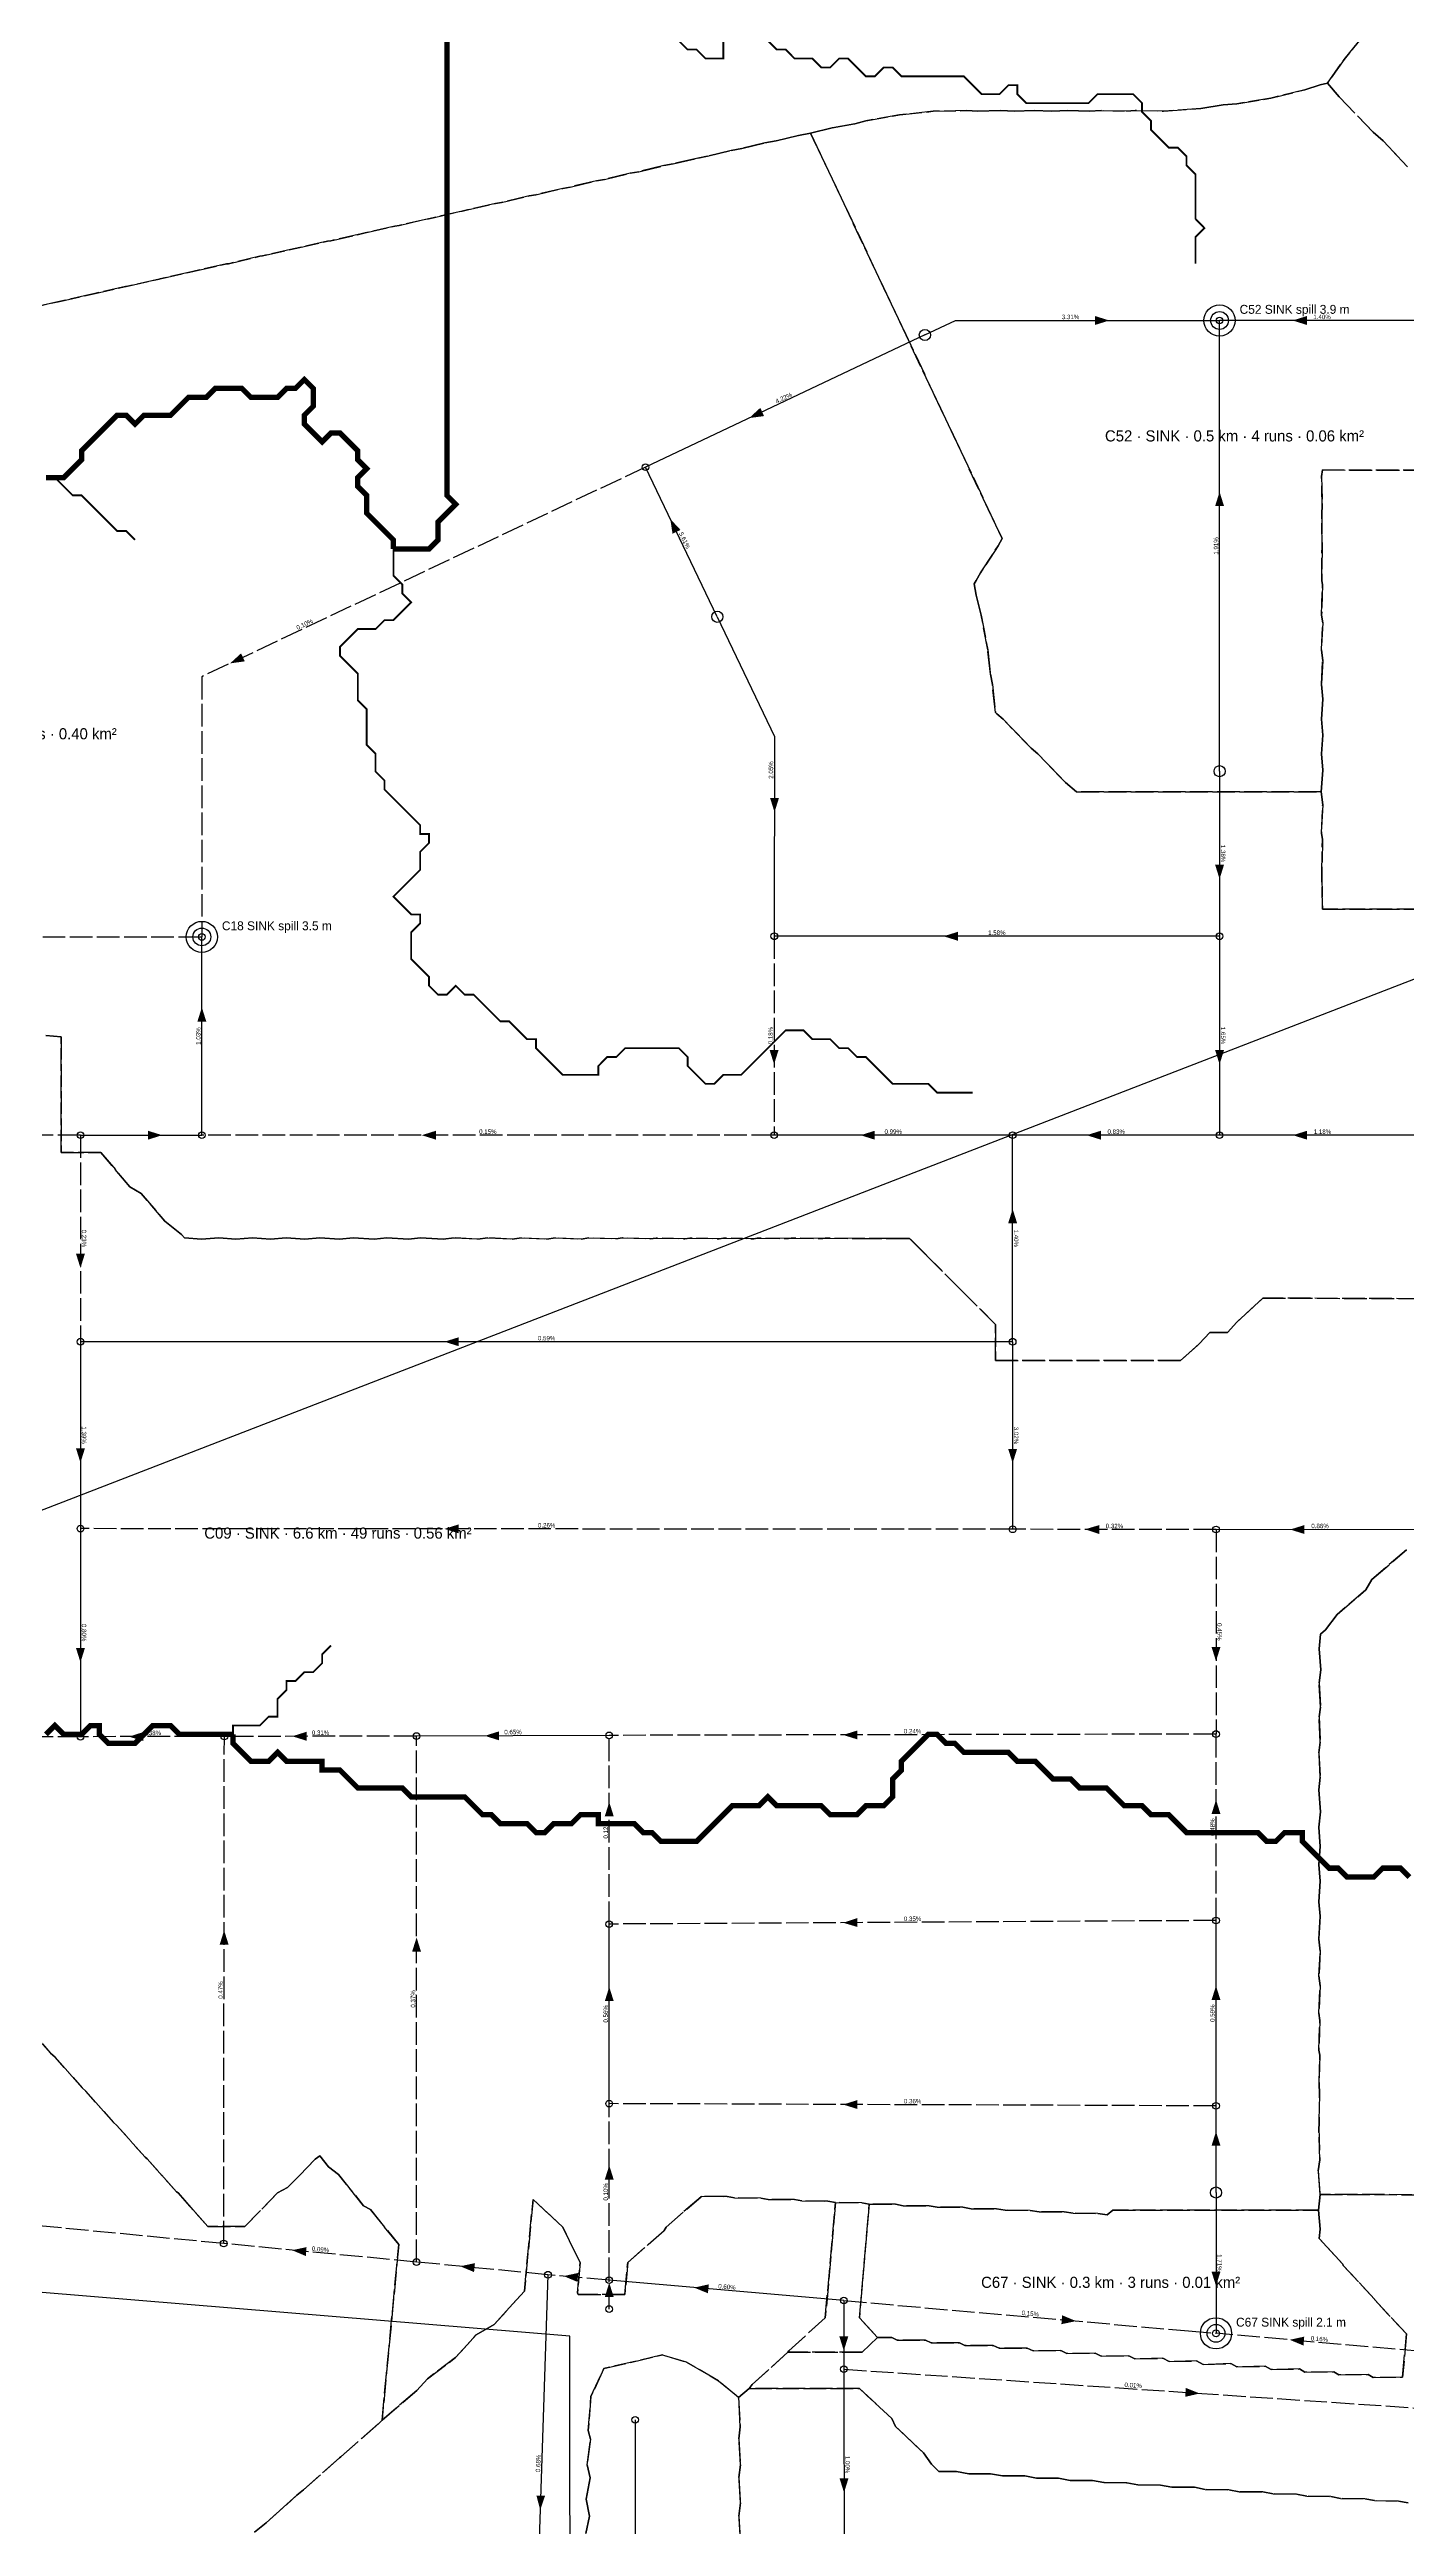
# Model space of a CAD drawing. Header units: metres. Extents: x 442821 to 452274, y 2561971 to 2571293.
# Drawn here: x 443661 to 444270, y 2564896 to 2566008 of the extents above; entities that cross this region are included whole.
import ezdxf
from ezdxf.enums import TextEntityAlignment as Align

# ---------------------------------------------------------------- set-up
doc = ezdxf.new("R2010")
doc.units = ezdxf.units.M
doc.header["$LTSCALE"] = 8
doc.linetypes.add('DASHED', pattern=[1.524, 1.27, -0.254])
for name, color, linetype in [('A_ARROWS', 7, 'Continuous'), ('A_BUILT_2006', 252, 'Continuous'), ('A_CATCH_LABEL', 7, 'Continuous'), ('A_CATCHMENTS', 7, 'Continuous'), ('A_GRADIENT', 8, 'Continuous'), ('A_JUNCTIONS', 8, 'Continuous'), ('A_OUTLET_LABEL', 7, 'Continuous'), ('A_OUTLETS', 7, 'Continuous'), ('A_RUNS', 7, 'Continuous'), ('A_STREAMS', 5, 'Continuous')]:
    doc.layers.add(name, color=color, linetype=linetype)

msp = doc.modelspace()

# ---------------------------------------------------------------- linework, layer by layer
at = {"layer": 'A_ARROWS', "color": 2}
for points in [[(444136.4, 2565886.4), (444130, 2565884.4), (444130, 2565888.4)], [(444218.7, 2565886.4), (444225.1, 2565888.4), (444225.1, 2565884.4)], [(444185.9, 2565809.5), (444187.9, 2565803.1), (444183.9, 2565803.1)], [(443674.5, 2565461.1), (443672.5, 2565467.5), (443676.5, 2565467.5)], [(443837.9, 2565428), (443844.3, 2565430), (443844.3, 2565426)], [(443674.5, 2565373.7), (443672.5, 2565380.1), (443676.5, 2565380.1)], [(444093, 2565373.5), (444091, 2565379.9), (444095, 2565379.9)], [(443837.9, 2565344), (443844.3, 2565346), (443844.3, 2565342)], [(444125.5, 2565343.8), (444131.9, 2565345.7), (444131.9, 2565341.7)], [(444217.6, 2565343.7), (444224, 2565345.7), (444224, 2565341.7)], [(443674.5, 2565284.1), (443672.5, 2565290.5), (443676.5, 2565290.5)], [(444184.3, 2565284.6), (444182.3, 2565291), (444186.3, 2565291)], [(443696.3, 2565250.7), (443702.7, 2565252.8), (443702.7, 2565248.8)], [(443769.6, 2565250.9), (443776, 2565252.9), (443776, 2565248.9)], [(443856, 2565251.1), (443862.4, 2565253.1), (443862.4, 2565249.1)], [(444016.9, 2565251.5), (444023.3, 2565253.5), (444023.3, 2565249.5)], [(443911.9, 2565221.4), (443913.9, 2565215), (443909.9, 2565215)], [(444184.3, 2565222.4), (444186.3, 2565216), (444182.3, 2565216)], [(444016.9, 2565167.2), (444023.3, 2565169.3), (444023.3, 2565165.3)], [(443739, 2565163.8), (443741, 2565157.4), (443737, 2565157.4)], [(443825.4, 2565160.6), (443827.4, 2565154.2), (443823.4, 2565154.2)], [(443911.9, 2565138.4), (443913.9, 2565132), (443909.9, 2565132)], [(444184.3, 2565138.9), (444186.3, 2565132.5), (444182.3, 2565132.5)], [(444016.9, 2565085.6), (444023.3, 2565087.6), (444023.3, 2565083.6)], [(444184.3, 2565073.5), (444186.3, 2565067.1), (444182.3, 2565067.1)], [(443911.9, 2565058.3), (443913.9, 2565051.9), (443909.9, 2565051.9)], [(443845, 2565013), (443851.6, 2565014.4), (443851.2, 2565010.4)]]:
    msp.add_solid(points, dxfattribs=at)
at = {"layer": 'A_ARROWS', "color": 1}
for points in [[(443974.7, 2565842.6), (443979.7, 2565847.2), (443981.4, 2565843.5)], [(443939.3, 2565797.3), (443943.9, 2565792.4), (443940.3, 2565790.7)], [(443741.7, 2565732.5), (443746.6, 2565737), (443748.3, 2565733.4)], [(443986.1, 2565665.7), (443984.1, 2565672.1), (443988.1, 2565672.1)], [(444185.9, 2565635.7), (444183.9, 2565642.1), (444187.9, 2565642.1)], [(444062, 2565610), (444068.4, 2565612), (444068.4, 2565608)], [(443729, 2565578.1), (443731, 2565571.7), (443727, 2565571.7)], [(443985.9, 2565552.5), (443983.9, 2565558.9), (443987.9, 2565558.9)], [(444185.9, 2565552.5), (444183.9, 2565558.9), (444187.9, 2565558.9)], [(443711.2, 2565520.7), (443704.8, 2565518.7), (443704.8, 2565522.7)], [(443827.7, 2565520.7), (443834.1, 2565522.7), (443834.1, 2565518.7)], [(444024.7, 2565520.7), (444031.1, 2565522.7), (444031.1, 2565518.7)], [(444126.2, 2565520.7), (444132.6, 2565522.7), (444132.6, 2565518.7)], [(444218.8, 2565520.7), (444225.2, 2565522.7), (444225.2, 2565518.7)], [(444093, 2565487.6), (444095, 2565481.2), (444091, 2565481.2)], [(443769.5, 2565020.2), (443776, 2565021.6), (443775.7, 2565017.6)], [(444017.2, 2564975.1), (444015.2, 2564981.5), (444019.2, 2564981.5)], [(444017.3, 2564911.4), (444015.3, 2564917.8), (444019.3, 2564917.8)]]:
    msp.add_solid(points, dxfattribs=at)
at = {"layer": 'A_ARROWS', "color": 3}
for points in [[(443891.4, 2565008.6), (443898, 2565010), (443897.6, 2565006)], [(443911.9, 2565005.6), (443913.9, 2564999.2), (443909.9, 2564999.2)], [(443950, 2565003.4), (443956.6, 2565004.9), (443956.2, 2565000.9)], [(444184.3, 2565004.2), (444182.3, 2565010.6), (444186.3, 2565010.6)], [(444121.5, 2564988.4), (444114.9, 2564987), (444115.2, 2564991)], [(444217.4, 2564980), (444223.9, 2564981.4), (444223.6, 2564977.4)], [(443880.9, 2564903.6), (443879.2, 2564910.1), (443883.1, 2564910)]]:
    msp.add_solid(points, dxfattribs=at)
at = {"layer": 'A_ARROWS', "color": 4}
msp.add_solid([(444177, 2564955.9), (444170.5, 2564954.4), (444170.7, 2564958.4)], dxfattribs=at)
at = {"layer": 'A_BUILT_2006', "color": 252}
msp.add_lwpolyline([(444422.4, 2563343.7), (444425.8, 2563359.7), (444354.3, 2563402.3), (444079.1, 2562950.6), (443944.5, 2563054.6), (443895.5, 2563534.9), (443894.2, 2564981.6), (443353.4, 2565026.3), (443356.8, 2565236.3), (445139.7, 2565926.1), (445353.1, 2566067)], dxfattribs=at)
at = {"layer": 'A_CATCHMENTS', "color": 3, "linetype": 'DASHED'}
for points in [[(444251.9, 2566015.9), (444241.8, 2566003.6), (444234.4, 2565993), (444231, 2565992.2), (444224.2, 2565990), (444208.9, 2565986.2), (444193.6, 2565983.7), (444187.5, 2565983.2), (444177.5, 2565981.6), (444160.8, 2565980.4), (444148, 2565980.6), (444144.1, 2565980.3), (444132.9, 2565980.6), (444127.4, 2565980.3), (444117.8, 2565980.6), (444110.6, 2565980.3), (444102.6, 2565980.6), (444093.9, 2565980.3), (444087.5, 2565980.6), (444077.2, 2565980.3), (444072.4, 2565980.6), (444057.3, 2565980.3), (444042.2, 2565978.7), (444027.1, 2565976), (444022.1, 2565974.7), (444012, 2565972.9), (444002.3, 2565970.5), (443996.9, 2565969.5), (443986.8, 2565967), (443981.8, 2565966.1), (443971.4, 2565963.6), (443966.7, 2565962.7), (443956, 2565960.1), (443951.6, 2565959.3), (443940.6, 2565956.7), (443936.4, 2565955.9), (443925.2, 2565953.2), (443921.3, 2565952.5), (443909.8, 2565949.7), (443906.2, 2565949.1), (443894.3, 2565946.3), (443891.1, 2565945.7), (443878.9, 2565942.8), (443876, 2565942.3), (443863.6, 2565939.4), (443860.9, 2565938.9), (443848.2, 2565936), (443845.8, 2565935.5), (443832.9, 2565932.5), (443830.7, 2565932.1), (443817.6, 2565929.1), (443815.6, 2565928.7), (443802.3, 2565925.7), (443800.5, 2565925.3), (443786.9, 2565922.2), (443785.4, 2565922), (443771.6, 2565918.8), (443770.2, 2565918.6), (443756.3, 2565915.4), (443755.1, 2565915.2), (443741, 2565911.9), (443740, 2565911.8), (443725.6, 2565908.5), (443724.9, 2565908.4), (443710.3, 2565905.1), (443709.8, 2565905), (443695, 2565901.6), (443694.7, 2565901.6), (443679.7, 2565898.2), (443679.6, 2565898.2), (443664.5, 2565894.8), (443664.3, 2565894.8), (443649.4, 2565891.4)], [(444324.4, 2565622.3), (444232.1, 2565622.1), (444231.8, 2565637.7), (444231.8, 2565637.8), (444232.1, 2565653.4), (444231.6, 2565656.3), (444232.2, 2565669), (444231.5, 2565674.8), (444231.5, 2565674.8), (444232.2, 2565684.6), (444231.6, 2565691.9), (444232.2, 2565700.2), (444231.6, 2565707.4), (444232.3, 2565716.5), (444231.6, 2565723), (444232.2, 2565733.6), (444231.6, 2565738.5), (444232.2, 2565750.7), (444231.7, 2565754.1), (444232.1, 2565767.8), (444231.8, 2565769.7), (444231.9, 2565784.9), (444231.9, 2565785.2), (444231.8, 2565800.8), (444232, 2565802.1), (444231.7, 2565816.4), (444232.1, 2565819.3), (444302.8, 2565819.1)], [(444284.4, 2565045.1), (444231, 2565045.2), (444230.2, 2565055.9), (444230.9, 2565060.8), (444230.4, 2565075.3), (444230.6, 2565076.4), (444230.8, 2565092.1), (444230.6, 2565093.4), (444230.9, 2565107.7), (444230.5, 2565110), (444230.9, 2565123.3), (444230.5, 2565126.6), (444231, 2565138.9), (444230.5, 2565143.3), (444231.1, 2565154.5), (444230.4, 2565159.9), (444231.1, 2565170.2), (444230.4, 2565176.6), (444231.1, 2565185.8), (444230.4, 2565193.3), (444231.1, 2565201.4), (444230.5, 2565210.1), (444231.2, 2565217), (444230.5, 2565226.8), (444231.1, 2565232.6), (444230.5, 2565243.5), (444231.1, 2565248.3), (444230.6, 2565259.6), (444231.2, 2565263.9), (444230.6, 2565274.9), (444231.3, 2565280.7), (444230.6, 2565290.2), (444231.2, 2565296.8), (444233.4, 2565298.7), (444238.7, 2565305.6), (444251.6, 2565316.7), (444254.3, 2565321.2), (444269.8, 2565334.6)], [(443752.6, 2564893.6), (443757.9, 2564897.8), (443771.7, 2564910.3), (443774.7, 2564912.7), (443790.8, 2564927), (443791.4, 2564927.5), (443808.4, 2564942.4), (443809.9, 2564943.9), (443825.5, 2564957.2), (443830.3, 2564962.5), (443842.9, 2564972), (443852.1, 2564982.2), (443860.3, 2564986.9), (443873.8, 2565001.8), (443877.7, 2565043), (443891, 2565030.6), (443898.8, 2565014.7), (443897.6, 2565001.1), (443897.9, 2565000.3), (443918.9, 2565000.3), (443920.2, 2565014.7), (443936.6, 2565029.1), (443937.5, 2565030.6), (443953.1, 2565044.2), (443953.2, 2565044.4), (443964.8, 2565044.3), (443968.2, 2565043.7), (443979.9, 2565043.6), (443983.3, 2565043), (443995, 2565042.9), (443998.4, 2565042.3), (444010.1, 2565042.2), (444013.5, 2565041.6), (444008.9, 2564989.9), (443992.5, 2564975), (443992.1, 2564974.4), (443976, 2564959.9), (443974.7, 2564958.1), (443970, 2564954.1), (443961, 2564961.6), (443946.6, 2564969.9), (443935.8, 2564973.2), (443909.5, 2564967.1), (443903.7, 2564954.6), (443902.4, 2564939.3), (443903.5, 2564935.4), (443902, 2564923.9), (443903.3, 2564918.1), (443901.6, 2564908.5), (443903.1, 2564900.8), (443901.4, 2564893.1)]]:
    msp.add_lwpolyline(points, dxfattribs=at)
at = {"layer": 'A_CATCHMENTS', "color": 1, "linetype": 'DASHED'}
for points in [[(444270.2, 2565955.4), (444259.4, 2565967), (444254.9, 2565970.9), (444239.6, 2565986.8), (444234.4, 2565993), (444241.8, 2566003.6), (444251.9, 2566015.9)], [(443649.4, 2565891.4), (443664.3, 2565894.8), (443664.5, 2565894.8), (443679.6, 2565898.2), (443679.7, 2565898.2), (443694.7, 2565901.6), (443695, 2565901.6), (443709.8, 2565905), (443710.3, 2565905.1), (443724.9, 2565908.4), (443725.6, 2565908.5), (443740, 2565911.8), (443741, 2565911.9), (443755.1, 2565915.2), (443756.3, 2565915.4), (443770.2, 2565918.6), (443771.6, 2565918.8), (443785.4, 2565922), (443786.9, 2565922.2), (443800.5, 2565925.3), (443802.3, 2565925.7), (443815.6, 2565928.7), (443817.6, 2565929.1), (443830.7, 2565932.1), (443832.9, 2565932.5), (443845.8, 2565935.5), (443848.2, 2565936), (443860.9, 2565938.9), (443863.6, 2565939.4), (443876, 2565942.3), (443878.9, 2565942.8), (443891.1, 2565945.7), (443894.3, 2565946.3), (443906.2, 2565949.1), (443909.8, 2565949.7), (443921.3, 2565952.5), (443925.2, 2565953.2), (443936.4, 2565955.9), (443940.6, 2565956.7), (443951.6, 2565959.3), (443956, 2565960.1), (443966.7, 2565962.7), (443971.4, 2565963.6), (443981.8, 2565966.1), (443986.8, 2565967), (443996.9, 2565969.5), (444002.3, 2565970.5), (444088.3, 2565788.5), (444086.5, 2565785.2), (444078.5, 2565773.1), (444076.6, 2565769.7), (444075.7, 2565768.2), (444076.6, 2565763.1), (444078.9, 2565754.1), (444081.8, 2565738.5), (444083, 2565727.7), (444083.9, 2565723), (444085.3, 2565710.5), (444085.9, 2565709.8), (444088.7, 2565707.4), (444101.3, 2565694.4), (444104.3, 2565691.9), (444116.7, 2565679), (444121.7, 2565674.8), (444231.5, 2565674.8), (444232.2, 2565669), (444231.6, 2565656.3), (444232.1, 2565653.4), (444231.8, 2565637.8), (444231.8, 2565637.7), (444232.1, 2565622.1), (444324.4, 2565622.3)], [(444324.2, 2565447.1), (444205.3, 2565447.6), (444193.6, 2565436.8), (444189.4, 2565432.2), (444181.5, 2565432.2), (444176.8, 2565427.1), (444168.4, 2565419.6), (444085.3, 2565419.6), (444085.3, 2565435.8), (444069.9, 2565451.2), (444069.8, 2565451.3), (444054.4, 2565466.7), (444054.3, 2565466.8), (444046.7, 2565474.4), (444039.4, 2565474.4), (444038.8, 2565474.3), (444024.1, 2565474.4), (444023.3, 2565474.3), (444008.8, 2565474.5), (444007.8, 2565474.3), (443993.5, 2565474.5), (443992.3, 2565474.3), (443978.3, 2565474.5), (443976.8, 2565474.2), (443963.2, 2565474.5), (443961.3, 2565474.2), (443948.1, 2565474.5), (443945.8, 2565474.2), (443933, 2565474.5), (443930.3, 2565474.2), (443917.9, 2565474.6), (443914.8, 2565474.2), (443902.8, 2565474.6), (443899.3, 2565474.1), (443887.7, 2565474.6), (443883.8, 2565474.1), (443872.5, 2565474.6), (443868.3, 2565474.1), (443857.4, 2565474.6), (443852.8, 2565474.1), (443842.3, 2565474.6), (443837.3, 2565474.1), (443827.2, 2565474.7), (443821.8, 2565474.1), (443812.1, 2565474.7), (443806.3, 2565474.1), (443797, 2565474.7), (443790.8, 2565474.1), (443781.9, 2565474.7), (443775.3, 2565474.1), (443766.8, 2565474.7), (443759.8, 2565474.1), (443751.7, 2565474.7), (443744.3, 2565474.1), (443736.6, 2565474.7), (443728.8, 2565474.1), (443721.2, 2565474.7), (443719.9, 2565476.2), (443712.4, 2565482.1), (443701.8, 2565494.6), (443696.7, 2565497.6), (443683.6, 2565513), (443665.8, 2565513), (443665.8, 2565564.8), (443659, 2565565.5)], [(443649.4, 2565122), (443661.1, 2565108.7), (443663.1, 2565106.8), (443675.2, 2565093.1), (443676.9, 2565091.6), (443689.3, 2565077.5), (443690.7, 2565076.4), (443703.5, 2565061.9), (443704.5, 2565061.2), (443717.6, 2565046.4), (443718.3, 2565046), (443731.7, 2565030.8), (443748.3, 2565030.8), (443763, 2565045.9), (443767.5, 2565048.3), (443779.9, 2565061.1), (443781.9, 2565062.5), (443785.8, 2565057.7), (443790.3, 2565054.2), (443801.6, 2565040.2), (443804.7, 2565038.5), (443817.4, 2565022.7), (443809.9, 2564943.9), (443808.4, 2564942.4), (443791.4, 2564927.5), (443790.8, 2564927), (443774.7, 2564912.7), (443771.7, 2564910.3), (443757.9, 2564897.8), (443752.6, 2564893.6)], [(443970.8, 2564889.7), (443970.1, 2564900.9), (443970.8, 2564906.8), (443970.1, 2564918.2), (443970.8, 2564923.9), (443970.1, 2564935.5), (443970.7, 2564941), (443970, 2564954.1), (443974.7, 2564958.1), (444024.3, 2564958.2), (444038.7, 2564944.6), (444040.4, 2564941.1), (444053, 2564929.2), (444056.5, 2564924.1), (444059.8, 2564920.9), (444067.8, 2564920.9), (444073.3, 2564919.9), (444083.1, 2564919.9), (444088.5, 2564918.9), (444098.4, 2564918.9), (444103.7, 2564917.9), (444113.6, 2564917.9), (444118.8, 2564916.9), (444128.9, 2564916.8), (444134, 2564915.9), (444144.2, 2564915.8), (444149.2, 2564914.9), (444159.4, 2564914.8), (444164.4, 2564913.8), (444174.7, 2564913.8), (444179.5, 2564912.8), (444190, 2564912.7), (444194.7, 2564911.8), (444205.3, 2564911.7), (444209.9, 2564910.8), (444220.5, 2564910.7), (444225.1, 2564909.8), (444235.8, 2564909.6), (444240.2, 2564908.8), (444251.1, 2564908.6), (444255.4, 2564907.8), (444266.3, 2564907.6), (444270.6, 2564906.8)]]:
    msp.add_lwpolyline(points, dxfattribs=at)
at = {"layer": 'A_CATCHMENTS', "color": 2, "linetype": 'DASHED'}
for points in [[(444302.8, 2565819.1), (444232.1, 2565819.3), (444231.7, 2565816.4), (444232, 2565802.1), (444231.8, 2565800.8), (444231.9, 2565785.2), (444231.9, 2565784.9), (444231.8, 2565769.7), (444232.1, 2565767.8), (444231.7, 2565754.1), (444232.2, 2565750.7), (444231.6, 2565738.5), (444232.2, 2565733.6), (444231.6, 2565723), (444232.3, 2565716.5), (444231.6, 2565707.4), (444232.2, 2565700.2), (444231.6, 2565691.9), (444232.2, 2565684.6), (444231.5, 2565674.8), (444121.7, 2565674.8), (444116.7, 2565679), (444104.3, 2565691.9), (444101.3, 2565694.4), (444088.7, 2565707.4), (444085.9, 2565709.8), (444085.3, 2565710.5), (444083.9, 2565723), (444083, 2565727.7), (444083, 2565727.7), (444081.8, 2565738.5), (444078.9, 2565754.1), (444076.6, 2565763.1), (444075.7, 2565768.2), (444076.6, 2565769.7), (444078.5, 2565773.1), (444086.5, 2565785.2), (444088.3, 2565788.5), (444002.3, 2565970.5), (444012, 2565972.9), (444022.1, 2565974.7), (444027.1, 2565976), (444042.2, 2565978.7), (444057.3, 2565980.3), (444072.4, 2565980.6), (444077.2, 2565980.3), (444087.5, 2565980.6), (444093.9, 2565980.3), (444102.6, 2565980.6), (444110.6, 2565980.3), (444117.8, 2565980.6), (444127.4, 2565980.3), (444132.9, 2565980.6), (444144.1, 2565980.3), (444148, 2565980.6), (444160.8, 2565980.4), (444177.5, 2565981.6), (444187.5, 2565983.2), (444193.6, 2565983.7), (444208.9, 2565986.2), (444224.2, 2565990), (444231, 2565992.2), (444234.4, 2565993), (444239.6, 2565986.8), (444254.9, 2565970.9), (444259.4, 2565967), (444270.2, 2565955.4)], [(443659, 2565565.5), (443665.8, 2565564.8), (443665.8, 2565513), (443683.6, 2565513), (443696.7, 2565497.6), (443701.8, 2565494.6), (443712.4, 2565482.1), (443719.9, 2565476.2), (443721.2, 2565474.7), (443728.8, 2565474.1), (443736.6, 2565474.7), (443744.3, 2565474.1), (443751.7, 2565474.7), (443759.8, 2565474.1), (443766.8, 2565474.7), (443775.3, 2565474.1), (443781.9, 2565474.7), (443790.8, 2565474.1), (443797, 2565474.7), (443806.3, 2565474.1), (443812.1, 2565474.7), (443821.8, 2565474.1), (443827.2, 2565474.7), (443837.3, 2565474.1), (443842.3, 2565474.6), (443852.8, 2565474.1), (443857.4, 2565474.6), (443868.3, 2565474.1), (443872.5, 2565474.6), (443883.8, 2565474.1), (443887.7, 2565474.6), (443899.3, 2565474.1), (443902.8, 2565474.6), (443914.8, 2565474.2), (443917.9, 2565474.6), (443930.3, 2565474.2), (443933, 2565474.5), (443945.8, 2565474.2), (443948.1, 2565474.5), (443961.3, 2565474.2), (443963.2, 2565474.5), (443976.8, 2565474.2), (443978.3, 2565474.5), (443992.3, 2565474.3), (443993.5, 2565474.5), (444007.8, 2565474.3), (444008.8, 2565474.5), (444023.3, 2565474.3), (444024.1, 2565474.4), (444038.8, 2565474.3), (444039.4, 2565474.4), (444046.7, 2565474.4), (444054.3, 2565466.8), (444054.4, 2565466.7), (444069.8, 2565451.3), (444069.9, 2565451.2), (444085.3, 2565435.8), (444085.3, 2565419.6), (444168.4, 2565419.6), (444176.8, 2565427.1), (444181.5, 2565432.2), (444189.4, 2565432.2), (444193.6, 2565436.8), (444205.3, 2565447.6), (444324.2, 2565447.1)], [(444269.8, 2565334.6), (444254.3, 2565321.2), (444251.6, 2565316.7), (444238.7, 2565305.6), (444233.4, 2565298.7), (444231.2, 2565296.8), (444230.6, 2565290.2), (444231.3, 2565280.7), (444230.6, 2565274.9), (444231.2, 2565263.9), (444230.6, 2565259.6), (444231.1, 2565248.3), (444230.5, 2565243.5), (444231.1, 2565232.6), (444230.5, 2565226.8), (444231.2, 2565217), (444230.5, 2565210.1), (444231.1, 2565201.4), (444230.4, 2565193.3), (444231.1, 2565185.8), (444230.4, 2565176.6), (444231.1, 2565170.2), (444230.4, 2565159.9), (444231.1, 2565154.5), (444230.5, 2565143.3), (444231, 2565138.9), (444230.5, 2565126.6), (444230.9, 2565123.3), (444230.5, 2565110), (444230.9, 2565107.7), (444230.6, 2565093.4), (444230.8, 2565092.1), (444230.6, 2565076.4), (444230.4, 2565075.3), (444230.9, 2565060.8), (444230.2, 2565055.9), (444231, 2565045.2), (444230.3, 2565038.2), (444138, 2565038.2), (444135.4, 2565036.1), (444135.4, 2565036.1), (444131.2, 2565036.7), (444120.1, 2565036.8), (444116.1, 2565037.4), (444104.9, 2565037.5), (444100.9, 2565038.1), (444089.6, 2565038.2), (444085.8, 2565038.8), (444074.4, 2565038.8), (444070.7, 2565039.5), (444059.1, 2565039.5), (444055.5, 2565040.2), (444043.9, 2565040.2), (444040.4, 2565040.9), (444028.6, 2565040.9), (444025.3, 2565041.5), (444013.5, 2565041.6), (444010.1, 2565042.2), (443998.4, 2565042.3), (443995, 2565042.9), (443983.3, 2565043), (443979.9, 2565043.6), (443968.2, 2565043.7), (443964.8, 2565044.3), (443953.2, 2565044.4), (443953.1, 2565044.2), (443937.5, 2565030.6), (443936.6, 2565029.1), (443920.2, 2565014.7), (443918.9, 2565000.3), (443897.9, 2565000.3), (443897.6, 2565001.1), (443898.8, 2565014.7), (443891, 2565030.6), (443877.7, 2565043), (443873.8, 2565001.8), (443860.3, 2564986.9), (443852.1, 2564982.2), (443842.9, 2564972), (443830.3, 2564962.5), (443825.5, 2564957.2), (443809.9, 2564943.9), (443817.4, 2565022.7), (443804.7, 2565038.5), (443801.6, 2565040.2), (443790.3, 2565054.2), (443785.8, 2565057.7), (443781.9, 2565062.5), (443779.9, 2565061.1), (443767.5, 2565048.3), (443763, 2565045.9), (443748.3, 2565030.8), (443731.7, 2565030.8), (443718.3, 2565046), (443717.6, 2565046.4), (443704.5, 2565061.2), (443703.5, 2565061.9), (443690.7, 2565076.4), (443689.3, 2565077.5), (443676.9, 2565091.6), (443675.2, 2565093.1), (443663.1, 2565106.8), (443661.1, 2565108.7), (443649.4, 2565122)]]:
    msp.add_lwpolyline(points, dxfattribs=at)
at = {"layer": 'A_CATCHMENTS', "color": 4, "linetype": 'DASHED'}
for points in [[(444270.6, 2564906.8), (444266.3, 2564907.6), (444255.4, 2564907.8), (444251.1, 2564908.6), (444240.2, 2564908.8), (444235.8, 2564909.6), (444225.1, 2564909.8), (444220.5, 2564910.7), (444209.9, 2564910.8), (444205.3, 2564911.7), (444194.7, 2564911.8), (444194.7, 2564911.8), (444190, 2564912.7), (444179.5, 2564912.8), (444174.7, 2564913.8), (444164.4, 2564913.8), (444159.4, 2564914.8), (444149.2, 2564914.9), (444144.2, 2564915.8), (444134, 2564915.9), (444128.9, 2564916.8), (444118.8, 2564916.9), (444113.6, 2564917.9), (444103.7, 2564917.9), (444098.4, 2564918.9), (444088.5, 2564918.9), (444083.1, 2564919.9), (444073.3, 2564919.9), (444067.8, 2564920.9), (444059.8, 2564920.9), (444056.5, 2564924.1), (444053, 2564929.2), (444040.4, 2564941.1), (444038.7, 2564944.6), (444024.3, 2564958.2), (443974.7, 2564958.1), (443976, 2564959.9), (443992.1, 2564974.4), (444025.4, 2564974.5), (444032.4, 2564981), (444038.7, 2564981), (444041.1, 2564979.8), (444053.9, 2564979.8), (444056.4, 2564978.6), (444069.1, 2564978.7), (444071.6, 2564977.4), (444084.3, 2564977.5), (444086.9, 2564976.2), (444099.5, 2564976.3), (444102.2, 2564975), (444114.7, 2564975.2), (444117.4, 2564973.8), (444130, 2564974), (444132.7, 2564972.6), (444145.2, 2564972.8), (444147.9, 2564971.4), (444160.4, 2564971.7), (444163.2, 2564970.2), (444175.6, 2564970.5), (444178.5, 2564968.9), (444190.9, 2564969.3), (444193.7, 2564967.8), (444206.3, 2564968.1), (444209, 2564966.6), (444221.8, 2564966.9), (444224.2, 2564965.4), (444237.2, 2564965.6), (444239.5, 2564964.3), (444252.6, 2564964.4), (444254.8, 2564963.1), (444268.1, 2564963.2), (444269.8, 2564982.6), (444255.6, 2564997.9), (444255.5, 2564998.2), (444241.4, 2565013.4), (444241.2, 2565013.9), (444230.6, 2565025.4), (444231, 2565029.6), (444230.3, 2565038.2), (444231, 2565045.2), (444284.4, 2565045.1)], [(443901.4, 2564893.1), (443903.1, 2564900.8), (443901.6, 2564908.5), (443903.3, 2564918.1), (443902, 2564923.9), (443903.5, 2564935.4), (443902.4, 2564939.3), (443903.7, 2564954.6), (443909.5, 2564967.1), (443935.8, 2564973.2), (443946.6, 2564969.9), (443961, 2564961.6), (443970, 2564954.1), (443970.7, 2564941), (443970.1, 2564935.5), (443970.8, 2564923.9), (443970.1, 2564918.2), (443970.8, 2564906.8), (443970.1, 2564900.9), (443970.8, 2564889.7)]]:
    msp.add_lwpolyline(points, dxfattribs=at)
at = {"layer": 'A_CATCHMENTS', "color": 1, "linetype": 'DASHED'}
msp.add_lwpolyline([(444025.3, 2565041.5), (444028.6, 2565040.9), (444024.2, 2564989.9), (444032.4, 2564981), (444025.4, 2564974.5), (443992.1, 2564974.4), (443992.5, 2564975), (444008.9, 2564989.9), (444013.5, 2565041.6), (444025.3, 2565041.5)], close=True, dxfattribs=at)
at = {"layer": 'A_CATCHMENTS', "color": 3, "linetype": 'DASHED'}
msp.add_lwpolyline([(444147.9, 2564971.4), (444145.2, 2564972.8), (444132.7, 2564972.6), (444130, 2564974), (444117.4, 2564973.8), (444114.7, 2564975.2), (444102.2, 2564975), (444099.5, 2564976.3), (444086.9, 2564976.2), (444084.3, 2564977.5), (444071.6, 2564977.4), (444069.1, 2564978.7), (444056.4, 2564978.6), (444053.9, 2564979.8), (444041.1, 2564979.8), (444038.7, 2564981), (444032.4, 2564981), (444024.2, 2564989.9), (444028.6, 2565040.9), (444040.4, 2565040.9), (444043.9, 2565040.2), (444055.5, 2565040.2), (444059.1, 2565039.5), (444070.7, 2565039.5), (444074.4, 2565038.8), (444085.8, 2565038.8), (444089.6, 2565038.2), (444100.9, 2565038.1), (444104.9, 2565037.5), (444116.1, 2565037.4), (444120.1, 2565036.8), (444131.2, 2565036.7), (444135.4, 2565036.1), (444135.4, 2565036.1), (444138, 2565038.2), (444230.3, 2565038.2), (444231, 2565029.6), (444230.6, 2565025.4), (444241.2, 2565013.9), (444241.4, 2565013.4), (444255.5, 2564998.2), (444255.6, 2564997.9), (444269.8, 2564982.6), (444268.1, 2564963.2), (444254.8, 2564963.1), (444252.6, 2564964.4), (444239.5, 2564964.3), (444237.2, 2564965.6), (444224.2, 2564965.4), (444221.8, 2564966.9), (444209, 2564966.6), (444206.3, 2564968.1), (444193.7, 2564967.8), (444190.9, 2564969.3), (444178.5, 2564968.9), (444175.6, 2564970.5), (444163.2, 2564970.2), (444160.4, 2564971.7), (444147.9, 2564971.4)], close=True, dxfattribs=at)
at = {"layer": 'A_JUNCTIONS', "color": 30}
for centre in [(444053.6, 2565879.9), (443960.4, 2565753.4), (444185.9, 2565684.1), (444184.3, 2565046.1)]:
    msp.add_circle(centre, 2.5, dxfattribs=at)
at = {"layer": 'A_JUNCTIONS'}
for centre in [(444185.9, 2565886.4), (443928.2, 2565820.6), (443729, 2565609.7), (443986, 2565610), (444185.9, 2565610), (443674.5, 2565520.7), (443729, 2565520.7), (443985.9, 2565520.7), (444093, 2565520.7), (444185.9, 2565520.7), (443674.5, 2565428), (444093, 2565428), (443674.5, 2565344.1), (444093, 2565343.8), (444184.3, 2565343.7), (443674.5, 2565250.7), (443739.1, 2565250.8), (443825.4, 2565251), (443911.9, 2565251.3), (444184.3, 2565251.9), (443911.9, 2565166.6), (444184.3, 2565168.2), (443911.9, 2565086), (444184.3, 2565085), (443738.8, 2565023.2), (443825.4, 2565014.9), (443884.4, 2565009.2), (443911.9, 2565006.8), (443911.9, 2564993.8), (444017.2, 2564997.6), (444184.3, 2564982.9), (444017.2, 2564966.8), (443923.5, 2564944.1)]:
    msp.add_circle(centre, 1.5, dxfattribs=at)
at = {"layer": 'A_OUTLETS', "color": 1}
for centre, radius in [((444185.9, 2565886.4), 7), ((444185.9, 2565886.4), 4), ((443729, 2565609.7), 7), ((443729, 2565609.7), 4), ((444184.3, 2564982.9), 7), ((444184.3, 2564982.9), 4)]:
    msp.add_circle(centre, radius, dxfattribs=at)
at = {"layer": 'A_RUNS', "color": 1}
for points in [[(444053.6, 2565879.9), (443928.2, 2565820.6)], [(443960.4, 2565753.4), (443928.2, 2565820.6)], [(443960.4, 2565753.4), (443986.1, 2565699.6), (443986, 2565610)], [(444185.9, 2565684.1), (444185.9, 2565610)], [(443729, 2565520.7), (443729, 2565609.7)], [(444185.9, 2565610), (443986, 2565610)], [(444185.9, 2565610), (444185.9, 2565520.7)], [(443674.5, 2565520.7), (443729, 2565520.7)], [(444093, 2565520.7), (443985.9, 2565520.7)], [(444185.9, 2565520.7), (444093, 2565520.7)], [(444093, 2565428), (444093, 2565520.7)], [(444278.2, 2565520.7), (444185.9, 2565520.7)], [(444017.2, 2564997.6), (444017.2, 2564966.8)], [(444017.2, 2564966.8), (444017.4, 2564881.2)]]:
    msp.add_lwpolyline(points, dxfattribs=at)
at = {"layer": 'A_RUNS', "color": 2}
for points in [[(444053.6, 2565879.9), (444067.4, 2565886.4), (444185.9, 2565886.4)], [(444277.9, 2565886.4), (444185.9, 2565886.4)], [(444185.9, 2565684.1), (444185.9, 2565886.4)], [(444093, 2565428), (443674.5, 2565428)], [(443674.5, 2565428), (443674.5, 2565344.1)], [(444093, 2565428), (444093, 2565343.8)], [(443674.5, 2565344.1), (443674.5, 2565250.7)], [(444277.6, 2565343.6), (444184.3, 2565343.7)], [(443911.9, 2565251.3), (443825.4, 2565251)], [(444184.3, 2565085), (444184.3, 2565168.2)], [(443911.9, 2565086), (443911.9, 2565166.6)], [(444184.3, 2565046.1), (444184.3, 2565085)]]:
    msp.add_lwpolyline(points, dxfattribs=at)
at = {"layer": 'A_RUNS', "color": 1, "linetype": 'DASHED'}
for points in [[(443928.2, 2565820.6), (443729, 2565726.5), (443729, 2565609.7)], [(443413.7, 2565520.7), (443413.7, 2565609.7), (443729, 2565609.7)], [(443986, 2565610), (443985.9, 2565520.7)], [(443985.9, 2565520.7), (443729, 2565520.7)], [(443738.8, 2565023.2), (443413.7, 2565054.4)], [(443825.4, 2565014.9), (443738.8, 2565023.2)]]:
    msp.add_lwpolyline(points, dxfattribs=at)
at = {"layer": 'A_RUNS', "color": 2, "linetype": 'DASHED'}
for points in [[(443674.5, 2565520.7), (443588, 2565520.7)], [(443674.5, 2565520.7), (443674.5, 2565428)], [(444093, 2565343.8), (443674.5, 2565344.1)], [(444184.3, 2565343.7), (444093, 2565343.8)], [(444184.3, 2565343.7), (444184.3, 2565251.9)], [(443674.5, 2565250.7), (443588.8, 2565250.5)], [(443739.1, 2565250.8), (443674.5, 2565250.7)], [(443738.8, 2565023.2), (443739.1, 2565250.8)], [(443825.4, 2565251), (443739.1, 2565250.8)], [(443825.4, 2565014.9), (443825.4, 2565251)], [(444184.3, 2565251.9), (443911.9, 2565251.3)], [(443911.9, 2565166.6), (443911.9, 2565251.3)], [(444184.3, 2565168.2), (444184.3, 2565251.9)], [(444184.3, 2565168.2), (443911.9, 2565166.6)], [(444184.3, 2565085), (443911.9, 2565086)], [(443911.9, 2565006.8), (443911.9, 2565086)], [(443884.4, 2565009.2), (443825.4, 2565014.9)]]:
    msp.add_lwpolyline(points, dxfattribs=at)
at = {"layer": 'A_RUNS', "color": 3}
for points in [[(444184.3, 2565046.1), (444184.3, 2564982.9)], [(443884.4, 2565009.2), (443878.8, 2564839.9)], [(444017.2, 2564997.6), (443911.9, 2565006.8)]]:
    msp.add_lwpolyline(points, dxfattribs=at)
at = {"layer": 'A_RUNS', "color": 3, "linetype": 'DASHED'}
for points in [[(443911.9, 2565006.8), (443884.4, 2565009.2)], [(443911.9, 2564993.8), (443911.9, 2565006.8)], [(444017.2, 2564997.6), (444171.9, 2564984), (444184.3, 2564982.9)], [(444276.9, 2564974.7), (444184.3, 2564982.9)]]:
    msp.add_lwpolyline(points, dxfattribs=at)
at = {"layer": 'A_RUNS', "color": 4, "linetype": 'DASHED'}
msp.add_lwpolyline([(444017.2, 2564966.8), (444276.8, 2564949.2)], dxfattribs=at)
at = {"layer": 'A_RUNS', "color": 4}
msp.add_lwpolyline([(443923.5, 2564944.1), (443923.6, 2564840.2)], dxfattribs=at)
at = {"layer": 'A_STREAMS', "color": 5}
for points, const_width in [([(443839, 2566012), (443839, 2566008), (443839, 2566004), (443839, 2566000), (443839, 2565996), (443839, 2565992), (443839, 2565988), (443839, 2565984), (443839, 2565980), (443839, 2565976), (443839, 2565972), (443839, 2565968), (443839, 2565964), (443839, 2565960), (443839, 2565956), (443839, 2565952), (443839, 2565948), (443839, 2565944), (443839, 2565940), (443839, 2565936), (443839, 2565932), (443839, 2565927.9), (443839, 2565923.9), (443839, 2565919.9), (443839, 2565915.9), (443839, 2565911.9), (443839, 2565907.9), (443839, 2565903.9), (443839, 2565899.9), (443839, 2565895.9), (443839, 2565891.9), (443839, 2565887.9), (443839, 2565883.9), (443839, 2565879.9), (443839, 2565875.9), (443839, 2565871.9), (443839, 2565867.9), (443839, 2565863.9), (443839, 2565859.9), (443839, 2565855.9), (443839, 2565851.9), (443839, 2565847.9), (443839, 2565843.9), (443839, 2565839.9), (443839, 2565835.9), (443839, 2565831.9), (443839, 2565827.9), (443839, 2565823.9), (443839, 2565819.9), (443839, 2565815.9), (443839, 2565811.9), (443839, 2565807.9), (443843, 2565803.9), (443839, 2565799.9), (443835, 2565795.9), (443835, 2565791.9), (443835, 2565787.9), (443831, 2565783.9), (443827, 2565783.9), (443823, 2565783.9), (443819, 2565783.9), (443815, 2565783.9)], 2.4), ([(443963.1, 2566012), (443963.1, 2566008), (443963.1, 2566004), (443959.1, 2566004), (443955.1, 2566004), (443951.1, 2566008), (443947.1, 2566008), (443943.1, 2566012)], 0.8), ([(444175.1, 2565911.9), (444175.1, 2565915.9), (444175.1, 2565919.9), (444175.1, 2565923.9), (444179.1, 2565927.9), (444175.1, 2565932), (444175.1, 2565936), (444175.1, 2565940), (444175.1, 2565944), (444175.1, 2565948), (444175.1, 2565952), (444171.1, 2565956), (444171.1, 2565960), (444167.1, 2565964), (444163.1, 2565964), (444159.1, 2565968), (444155.1, 2565972), (444155.1, 2565976), (444151.1, 2565980), (444151.1, 2565984), (444147.1, 2565988), (444143.1, 2565988), (444139.1, 2565988), (444135.1, 2565988), (444131.1, 2565988), (444127.1, 2565984), (444123.1, 2565984), (444119.1, 2565984), (444115.1, 2565984), (444111.1, 2565984), (444107.1, 2565984), (444103.1, 2565984), (444099.1, 2565984), (444095.1, 2565988), (444095.1, 2565992), (444091.1, 2565992), (444087.1, 2565988), (444083.1, 2565988), (444079.1, 2565988), (444075.1, 2565992), (444071.1, 2565996), (444067.1, 2565996), (444063.1, 2565996), (444059.1, 2565996), (444055.1, 2565996), (444051.1, 2565996), (444047.1, 2565996), (444043.1, 2565996), (444039.1, 2566000), (444035.1, 2566000), (444031.1, 2565996), (444027.1, 2565996), (444023.1, 2566000), (444019.1, 2566004), (444015.1, 2566004), (444011.1, 2566000), (444007.1, 2566000), (444003.1, 2566004), (443999.1, 2566004), (443995.1, 2566004), (443991.1, 2566008), (443987.1, 2566008), (443983.1, 2566012)], 0.8), ([(443815, 2565783.9), (443815, 2565787.9), (443811, 2565791.9), (443807, 2565795.9), (443803, 2565799.9), (443803, 2565803.9), (443803, 2565807.9), (443799, 2565811.9), (443799, 2565815.9), (443803, 2565819.9), (443799, 2565823.9), (443799, 2565827.9), (443795, 2565831.9), (443791, 2565835.9), (443787, 2565835.9), (443783, 2565831.9), (443779, 2565835.9), (443775, 2565839.9), (443775, 2565843.9), (443779, 2565847.9), (443779, 2565851.9), (443779, 2565855.9), (443775, 2565859.9), (443771, 2565855.9), (443767, 2565855.9), (443763, 2565851.9), (443759, 2565851.9), (443755, 2565851.9), (443751, 2565851.9), (443747, 2565855.9), (443743, 2565855.9), (443739, 2565855.9), (443735, 2565855.9), (443731, 2565851.9), (443727, 2565851.9), (443723, 2565851.9), (443719, 2565847.9), (443715, 2565843.9), (443711, 2565843.9), (443707, 2565843.9), (443703, 2565843.9), (443699, 2565839.9), (443695, 2565843.9), (443691, 2565843.9), (443687, 2565839.9), (443683, 2565835.9), (443679, 2565831.9), (443675, 2565827.9), (443675, 2565823.9), (443671, 2565819.9), (443667, 2565815.9), (443663, 2565815.9)], 2.4), ([(443663, 2565815.9), (443659, 2565815.9)], 2.4), ([(443699, 2565787.9), (443695, 2565791.9), (443691, 2565791.9), (443687, 2565795.9), (443683, 2565799.9), (443679, 2565803.9), (443675, 2565807.9), (443671, 2565807.9), (443667, 2565811.9), (443663, 2565815.9)], 0.8), ([(444075.1, 2565539.8), (444071.1, 2565539.8), (444067.1, 2565539.8), (444063.1, 2565539.8), (444059.1, 2565539.8), (444055.1, 2565543.8), (444051.1, 2565543.8), (444047.1, 2565543.8), (444043.1, 2565543.8), (444039.1, 2565543.8), (444035.1, 2565547.8), (444031.1, 2565551.8), (444027.1, 2565555.8), (444023.1, 2565555.8), (444019.1, 2565559.8), (444015.1, 2565559.8), (444011.1, 2565563.8), (444007.1, 2565563.8), (444003.1, 2565563.8), (443999.1, 2565567.8), (443995.1, 2565567.8), (443991.1, 2565567.8), (443987.1, 2565563.8), (443983.1, 2565559.8), (443979.1, 2565555.8), (443975.1, 2565551.8), (443971.1, 2565547.8), (443967.1, 2565547.8), (443963.1, 2565547.8), (443959.1, 2565543.8), (443955.1, 2565543.8), (443951.1, 2565547.8), (443947.1, 2565551.8), (443947.1, 2565555.8), (443943.1, 2565559.8), (443939.1, 2565559.8), (443935.1, 2565559.8), (443931.1, 2565559.8), (443927.1, 2565559.8), (443923.1, 2565559.8), (443919.1, 2565559.8), (443915.1, 2565555.8), (443911, 2565555.8), (443907, 2565551.8), (443907, 2565547.8), (443903, 2565547.8), (443899, 2565547.8), (443895, 2565547.8), (443891, 2565547.8), (443887, 2565551.8), (443883, 2565555.8), (443879, 2565559.8), (443879, 2565563.8), (443875, 2565563.8), (443871, 2565567.8), (443867, 2565571.8), (443863, 2565571.8), (443859, 2565575.8), (443855, 2565579.8), (443851, 2565583.8), (443847, 2565583.8), (443843, 2565587.8), (443839, 2565583.8), (443835, 2565583.8), (443831, 2565587.8), (443831, 2565591.8), (443827, 2565595.8), (443823, 2565599.8), (443823, 2565603.8), (443823, 2565607.8), (443823, 2565611.8), (443827, 2565615.8), (443827, 2565619.8), (443823, 2565619.8), (443819, 2565623.8), (443815, 2565627.8), (443819, 2565631.8), (443823, 2565635.8), (443827, 2565639.8), (443827, 2565643.9), (443827, 2565647.9), (443831, 2565651.9), (443831, 2565655.9), (443827, 2565655.9), (443827, 2565659.9), (443823, 2565663.9), (443819, 2565667.9), (443815, 2565671.9), (443811, 2565675.9), (443811, 2565679.9), (443807, 2565683.9), (443807, 2565687.9), (443807, 2565691.9), (443803, 2565695.9), (443803, 2565699.9), (443803, 2565703.9), (443803, 2565707.9), (443803, 2565711.9), (443799, 2565715.9), (443799, 2565719.9), (443799, 2565723.9), (443799, 2565727.9), (443795, 2565731.9), (443791, 2565735.9), (443791, 2565739.9), (443795, 2565743.9), (443799, 2565747.9), (443803, 2565747.9), (443807, 2565747.9), (443811, 2565751.9), (443815, 2565751.9), (443819, 2565755.9), (443823, 2565759.9), (443819, 2565763.9), (443819, 2565767.9), (443815, 2565771.9), (443815, 2565775.9), (443815, 2565779.9), (443815, 2565783.9)], 0.8), ([(443787, 2565291.7), (443783, 2565287.7), (443783, 2565283.7), (443779, 2565279.7), (443775, 2565279.7), (443771, 2565275.7), (443767, 2565275.7), (443767, 2565271.7), (443763, 2565267.7), (443763, 2565263.7), (443763, 2565259.7), (443759, 2565259.7), (443755, 2565255.7), (443751, 2565255.7), (443747, 2565255.7), (443743, 2565255.7), (443743, 2565251.7)], 0.8), ([(443743, 2565251.7), (443739, 2565251.7), (443735, 2565251.7), (443731, 2565251.7), (443727, 2565251.7), (443723, 2565251.7), (443719, 2565251.7), (443715, 2565255.7), (443711, 2565255.7), (443707, 2565255.7), (443703, 2565251.7), (443699, 2565247.7), (443695, 2565247.7), (443691, 2565247.7), (443687, 2565247.7), (443683, 2565251.7), (443683, 2565255.7), (443679, 2565255.7), (443675, 2565251.7), (443671, 2565251.7), (443667, 2565251.7), (443663, 2565255.7), (443659, 2565251.7)], 2.4), ([(444271.1, 2565187.7), (444267.1, 2565191.7), (444263.1, 2565191.7), (444259.1, 2565191.7), (444255.1, 2565187.7), (444251.1, 2565187.7), (444247.1, 2565187.7), (444243.1, 2565187.7), (444239.1, 2565191.7), (444235.1, 2565191.7), (444231.1, 2565195.7), (444227.1, 2565199.7), (444223.1, 2565203.7), (444223.1, 2565207.7), (444219.1, 2565207.7), (444215.1, 2565207.7), (444211.1, 2565203.7), (444207.1, 2565203.7), (444203.1, 2565207.7), (444199.1, 2565207.7), (444195.1, 2565207.7), (444191.1, 2565207.7), (444187.1, 2565207.7), (444183.1, 2565207.7), (444179.1, 2565207.7), (444175.1, 2565207.7), (444171.1, 2565207.7), (444167.1, 2565211.7), (444163.1, 2565215.7), (444159.1, 2565215.7), (444155.1, 2565215.7), (444151.1, 2565219.7), (444147.1, 2565219.7), (444143.1, 2565219.7), (444139.1, 2565223.7), (444135.1, 2565227.7), (444131.1, 2565227.7), (444127.1, 2565227.7), (444123.1, 2565227.7), (444119.1, 2565231.7), (444115.1, 2565231.7), (444111.1, 2565231.7), (444107.1, 2565235.7), (444103.1, 2565239.7), (444099.1, 2565239.7), (444095.1, 2565239.7), (444091.1, 2565243.7), (444087.1, 2565243.7), (444083.1, 2565243.7), (444079.1, 2565243.7), (444075.1, 2565243.7), (444071.1, 2565243.7), (444067.1, 2565247.7), (444063.1, 2565247.7), (444059.1, 2565251.7), (444055.1, 2565251.7), (444051.1, 2565247.7), (444047.1, 2565243.7), (444043.1, 2565239.7), (444043.1, 2565235.7), (444039.1, 2565231.7), (444039.1, 2565227.7), (444039.1, 2565223.7), (444035.1, 2565219.7), (444031.1, 2565219.7), (444027.1, 2565219.7), (444023.1, 2565215.7), (444019.1, 2565215.7), (444015.1, 2565215.7), (444011.1, 2565215.7), (444007.1, 2565219.7), (444003.1, 2565219.7), (443999.1, 2565219.7), (443995.1, 2565219.7), (443991.1, 2565219.7), (443987.1, 2565219.7), (443983.1, 2565223.7), (443979.1, 2565219.7), (443975.1, 2565219.7), (443971.1, 2565219.7), (443967.1, 2565219.7), (443963.1, 2565215.7), (443959.1, 2565211.7), (443955.1, 2565207.7), (443951.1, 2565203.7), (443947.1, 2565203.7), (443943.1, 2565203.7), (443939.1, 2565203.7), (443935.1, 2565203.7), (443931.1, 2565207.7), (443927.1, 2565207.7), (443923.1, 2565211.7), (443919.1, 2565211.7), (443915.1, 2565211.7), (443911, 2565211.7), (443907, 2565211.7), (443907, 2565215.7), (443903, 2565215.7), (443899, 2565215.7), (443895, 2565211.7), (443891, 2565211.7), (443887, 2565211.7), (443883, 2565207.7), (443879, 2565207.7), (443875, 2565211.7), (443871, 2565211.7), (443867, 2565211.7), (443863, 2565211.7), (443859, 2565215.7), (443855, 2565215.7), (443851, 2565219.7), (443847, 2565223.7), (443843, 2565223.7), (443839, 2565223.7), (443835, 2565223.7), (443831, 2565223.7), (443827, 2565223.7), (443823, 2565223.7), (443819, 2565227.7), (443815, 2565227.7), (443811, 2565227.7), (443807, 2565227.7), (443803, 2565227.7), (443799, 2565227.7), (443795, 2565231.7), (443791, 2565235.7), (443787, 2565235.7), (443783, 2565235.7), (443783, 2565239.7), (443779, 2565239.7), (443775, 2565239.7), (443771, 2565239.7), (443767, 2565239.7), (443763, 2565243.7), (443759, 2565239.7), (443755, 2565239.7), (443751, 2565239.7), (443747, 2565243.7), (443743, 2565247.7), (443743, 2565251.7)], 2.4)]:
    msp.add_lwpolyline(points, dxfattribs=dict(at, const_width=const_width))

# ---------------------------------------------------------------- texts
at = {"layer": 'A_CATCH_LABEL', "color": 2}
for s, p in [('C52 · SINK · 0.5 km · 4 runs · 0.06 km²', (444192.6, 2565834.6)), ('C09 · SINK · 6.6 km · 49 runs · 0.56 km²', (443790.1, 2565342.1))]:
    msp.add_text(s, height=5, dxfattribs=at).set_placement(p, align=Align.MIDDLE_CENTER)
at = {"layer": 'A_CATCH_LABEL', "color": 1}
msp.add_text('C18 · SINK · 2.5 km · 18 runs · 0.40 km²', height=5, dxfattribs=at).set_placement((443630.8, 2565700.9), align=Align.MIDDLE_CENTER)
at = {"layer": 'A_CATCH_LABEL', "color": 3}
msp.add_text('C67 · SINK · 0.3 km · 3 runs · 0.01 km²', height=5, dxfattribs=at).set_placement((444137, 2565005.8), align=Align.MIDDLE_CENTER)
at = {"layer": 'A_GRADIENT', "color": 2}
msp.add_text('3.31%', height=2, dxfattribs=at).set_placement((444119, 2565886.4), align=Align.BOTTOM_CENTER)
for s, rotation, p in [('1.40%', 360, (444231.9, 2565886.4)), ('1.91%', 90, (444185.9, 2565785.2)), ('0.23%', -90, (443674.5, 2565474.4)), ('0.59%', 360, (443883.8, 2565428)), ('1.39%', -90, (443674.5, 2565386.1)), ('3.02%', -89.9999, (444093, 2565385.9)), ('0.26%', 359.95, (443883.8, 2565344)), ('0.32%', 359.95, (444138.7, 2565343.7)), ('0.86%', 359.95, (444231, 2565343.7)), ('0.80%', -90, (443674.5, 2565297.4)), ('0.45%', -90, (444184.3, 2565297.8)), ('0.38%', 0.1383, (443706.8, 2565250.8)), ('0.31%', 0.1383, (443782.3, 2565250.9)), ('0.65%', 0.1383, (443868.7, 2565251.2)), ('0.24%', 0.1383, (444048.1, 2565251.6)), ('0.12%', 90, (443911.9, 2565208.9)), ('0.48%', 90, (444184.3, 2565210.1)), ('0.35%', 0.3364, (444048.1, 2565167.4)), ('0.47%', 89.9246, (443739, 2565137)), ('0.37%', 90, (443825.4, 2565133)), ('0.56%', 90, (443911.9, 2565126.3)), ('0.59%', 90, (444184.3, 2565126.6)), ('0.36%', 359.7981, (444048.1, 2565085.5)), ('0.10%', 90, (443911.9, 2565046.4))]:
    msp.add_text(s, height=2, rotation=rotation, dxfattribs=at).set_placement(p, align=Align.BOTTOM_CENTER)
at = {"layer": 'A_GRADIENT', "color": 1}
for s, rotation, p in [('4.22%', 25.2983, (443990.9, 2565850.2)), ('5.61%', 295.5989, (443944.3, 2565787)), ('0.10%', 25.2983, (443775.8, 2565748.6)), ('2.05%', 89.9124, (443986.1, 2565684.6)), ('1.38%', -90, (444185.9, 2565647.1)), ('1.58%', 360, (444085.9, 2565610)), ('1.03%', 90, (443729, 2565565.2)), ('0.18%', 89.9124, (443985.9, 2565565.4)), ('1.65%', -89.9749, (444185.9, 2565565.4)), ('0.15%', 360, (443857.4, 2565520.7)), ('0.99%', 360, (444039.4, 2565520.7)), ('0.83%', 360, (444139.5, 2565520.7)), ('1.18%', 360, (444232.1, 2565520.7)), ('1.40%', 270.0001, (444093, 2565474.4)), ('0.09%', 354.5092, (443782.1, 2565019)), ('1.00%', -89.8884, (444017.3, 2564924))]:
    msp.add_text(s, height=2, rotation=rotation, dxfattribs=at).set_placement(p, align=Align.BOTTOM_CENTER)
at = {"layer": 'A_GRADIENT', "color": 3}
for s, rotation, p in [('1.71%', -90, (444184.3, 2565014.5)), ('0.60%', 354.9933, (443964.6, 2565002.2)), ('0.15%', -5.0067, (444100.8, 2564990.2)), ('0.16%', 354.9442, (444230.6, 2564978.8)), ('0.68%', 88.115, (443881.6, 2564924.5))]:
    msp.add_text(s, height=2, rotation=rotation, dxfattribs=at).set_placement(p, align=Align.BOTTOM_CENTER)
at = {"layer": 'A_GRADIENT', "color": 4}
msp.add_text('0.01%', height=2, rotation=-3.8817, dxfattribs=at).set_placement((444147, 2564958), align=Align.BOTTOM_CENTER)
at = {"layer": 'A_OUTLET_LABEL', "color": 1}
for s, p in [('C52 SINK spill 3.9 m', (444194.9, 2565889.4)), ('C18 SINK spill 3.5 m', (443738, 2565612.7)), ('C67 SINK spill 2.1 m', (444193.3, 2564985.9))]:
    msp.add_text(s, height=4, dxfattribs=at).set_placement(p)

doc.saveas('drawing.dxf')
